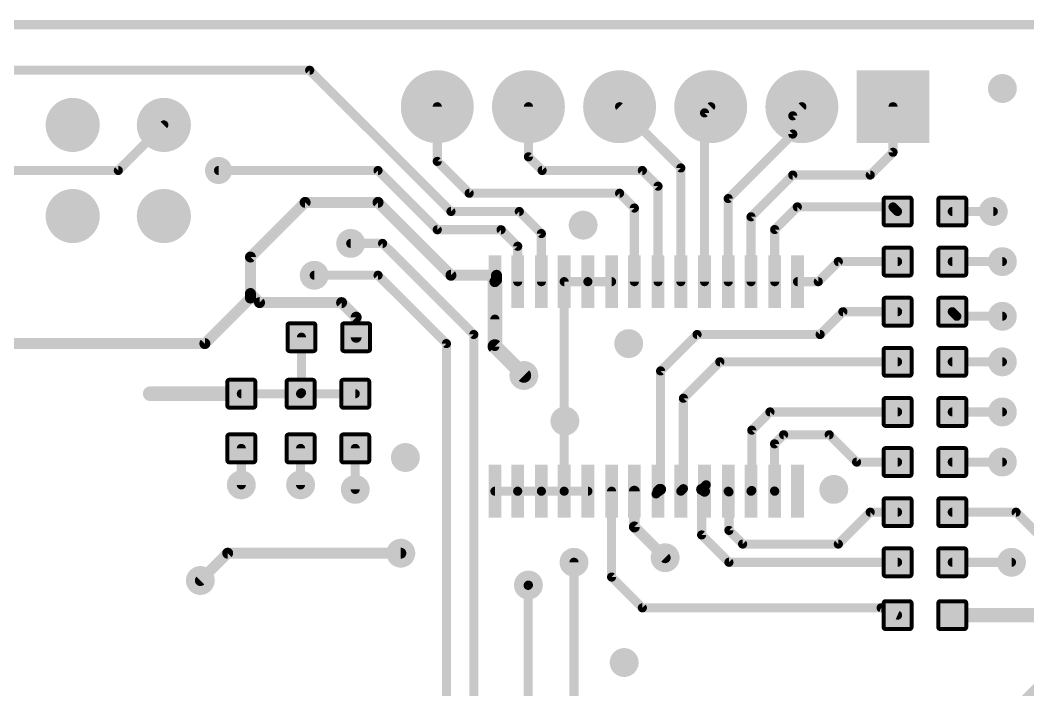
# Model space of a CAD drawing. Extents: x 0 to 96.3, y -5.5 to 56.3.
# Drawn here: x 29.02 to 57.1, y 37.59 to 56.26 of the extents above; entities that cross this region are included whole.
import ezdxf

# ---------------------------------------------------------------- set-up
doc = ezdxf.new("R2010")
doc.units = 0
for name, color, linetype in [('1', 22, 'CONTINUOUS'), ('17', 82, 'CONTINUOUS'), ('18', 82, 'CONTINUOUS')]:
    doc.layers.add(name, color=color, linetype=linetype)

# ---------------------------------------------------------------- blocks, each defined once
blk = doc.blocks.new('RECT142240X142240R25')
at = {"const_width": 0.1111}
blk.add_lwpolyline([(0.3889, -0.3334), (0.3889, 0.3334, 0.4142), (0.3334, 0.3889), (-0.3334, 0.3889, 0.4142), (-0.3889, 0.3334), (-0.3889, -0.3334, 0.4142), (-0.3334, -0.3889), (0.3334, -0.3889, 0.4142)], format="xyb", close=True, dxfattribs=at)
blk.add_solid([(-0.3588, -0.3588), (0.3588, -0.3588), (-0.3588, 0.3588), (0.3588, 0.3588)])
blk = doc.blocks.new('SQUAREP')
blk.add_solid([(-0.5, -0.5), (0.5, -0.5), (-0.5, 0.5), (0.5, 0.5)])
blk = doc.blocks.new('ROUNDP')
at = {"const_width": 0.5}
blk.add_lwpolyline([(0, -0.25, 1), (0, 0.25, 1), (0, -0.25)], format="xyb", dxfattribs=at)
blk = doc.blocks.new('RECT')
blk.add_solid([(-0.5, -0.5), (0.5, -0.5), (-0.5, 0.5), (0.5, 0.5)])
blk = doc.blocks.new('ROUNDV')
at = {"const_width": 0.5}
blk.add_lwpolyline([(0, -0.25, 1), (0, 0.25, 1), (0, -0.25)], format="xyb", dxfattribs=at)

msp = doc.modelspace()

# ---------------------------------------------------------------- linework, layer by layer
at = {"layer": '1'}
for points, const_width in [([(0.254, 56.134), (96.139, 56.134)], 0.254), ([(37.084, 54.864), (6.858, 54.864)], 0.254), ([(37.084, 54.864), (41.021, 50.927)], 0.254), ([(40.64, 52.324), (40.64, 53.848)], 0.254), ([(43.18, 52.451), (43.18, 53.848)], 0.254), ([(47.427, 52.141), (45.72, 53.848)], 0.254), ([(48.0874, 53.6754), (48.26, 53.848)], 0.254), ([(50.546, 53.594), (50.8, 53.848)], 0.254), ([(53.34, 52.578), (53.34, 53.848)], 0.254), ([(48.0874, 48.971), (48.0874, 53.6754)], 0.254), ([(50.546, 53.086), (50.546, 53.594)], 0.254), ([(31.75, 52.07), (33.02, 53.34)], 0.254), ([(48.7478, 51.2878), (50.546, 53.086)], 0.254), ([(43.561, 52.07), (43.18, 52.451)], 0.254), ([(52.705, 51.943), (53.34, 52.578)], 0.254), ([(41.529, 51.435), (40.64, 52.324)], 0.254), ([(47.427, 48.971), (47.427, 52.141)], 0.254), ([(27.559, 52.07), (31.75, 52.07)], 0.254), ([(38.989, 52.07), (34.544, 52.07)], 0.254), ([(40.64, 50.419), (38.989, 52.07)], 0.254), ([(46.355, 52.07), (43.561, 52.07)], 0.254), ([(46.792, 51.633), (46.355, 52.07)], 0.254), ([(49.3828, 50.7798), (50.546, 51.943)], 0.254), ([(50.546, 51.943), (52.705, 51.943)], 0.254), ([(46.792, 48.971), (46.792, 51.633)], 0.254), ([(45.72, 51.435), (41.529, 51.435)], 0.254), ([(46.1316, 51.0234), (45.72, 51.435)], 0.254), ([(48.7478, 48.971), (48.7478, 51.2878)], 0.254), ([(35.433, 49.657), (36.957, 51.181)], 0.3048), ([(36.957, 51.181), (38.989, 51.181)], 0.3048), ([(38.989, 51.181), (41.021, 49.149)], 0.3048), ([(46.1316, 48.971), (46.1316, 51.0234)], 0.254), ([(50.0432, 50.4242), (50.673, 51.054)], 0.254), ([(50.673, 51.054), (53.34, 51.054)], 0.254), ([(53.34, 51.054), (53.467, 50.927)], 0.254), ([(41.021, 50.927), (42.926, 50.927)], 0.254), ([(43.5408, 50.3122), (42.926, 50.927)], 0.254), ([(49.3828, 48.971), (49.3828, 50.7798)], 0.254), ([(54.991, 50.927), (56.134, 50.927)], 0.254), ([(50.0432, 48.971), (50.0432, 50.4242)], 0.254), ([(42.418, 50.419), (40.64, 50.419)], 0.254), ([(42.8804, 49.9566), (42.418, 50.419)], 0.254), ([(43.5408, 48.971), (43.5408, 50.3122)], 0.254), ([(38.227, 50.038), (39.116, 50.038)], 0.254), ([(39.116, 50.038), (41.656, 47.498)], 0.254), ([(42.8804, 48.971), (42.8804, 49.9566)], 0.254), ([(35.433, 48.641), (35.433, 49.657)], 0.3048), ([(51.257, 48.971), (51.816, 49.53)], 0.254), ([(51.816, 49.53), (53.467, 49.53)], 0.254), ([(56.388, 49.53), (54.991, 49.53)], 0.254), ([(37.211, 49.149), (38.989, 49.149)], 0.254), ([(38.989, 49.149), (40.894, 47.244)], 0.254), ([(41.021, 49.149), (42.291, 49.149)], 0.3048), ([(42.2454, 48.971), (42.2454, 47.1626)], 0.4064), ([(42.291, 49.0166), (42.2454, 48.971)], 0.3048), ([(42.291, 49.149), (42.291, 49.0166)], 0.3048), ([(44.1758, 48.971), (44.8362, 48.971)], 0.254), ([(44.1758, 48.971), (44.1758, 43.129)], 0.254), ([(44.8362, 48.971), (45.4966, 48.971)], 0.254), ([(50.6782, 48.971), (51.257, 48.971)], 0.254), ([(34.163, 47.244), (35.433, 48.514)], 0.3048), ([(35.433, 48.514), (35.433, 48.641)], 0.3048), ([(35.687, 48.387), (35.433, 48.641)], 0.3048), ([(37.973, 48.387), (35.687, 48.387)], 0.3048), ([(38.3794, 47.9806), (37.973, 48.387)], 0.3048), ([(38.3794, 47.4218), (38.3794, 47.9806)], 0.3048), ([(42.2454, 47.1626), (42.2454, 47.9246)], 0.254), ([(51.943, 48.133), (51.308, 47.498)], 0.254), ([(53.467, 48.133), (51.943, 48.133)], 0.254), ([(54.991, 48.133), (55.118, 48.006)], 0.254), ([(55.118, 48.006), (56.388, 48.006)], 0.254), ([(36.8554, 47.4218), (36.8554, 45.8724)], 0.254), ([(41.656, 32.639), (41.656, 47.498)], 0.254), ([(47.879, 47.498), (46.863, 46.482)], 0.254), ([(51.308, 47.498), (47.879, 47.498)], 0.254), ([(26.543, 47.244), (34.163, 47.244)], 0.3048), ([(40.894, 33.147), (40.894, 47.244)], 0.254), ([(42.2454, 47.1626), (43.053, 46.355)], 0.4064), ([(48.514, 46.736), (47.498, 45.72)], 0.254), ([(53.467, 46.736), (48.514, 46.736)], 0.254), ([(54.991, 46.736), (56.388, 46.736)], 0.254), ([(46.863, 46.482), (46.863, 43.18)], 0.254), ([(35.179, 45.847), (32.639, 45.847)], 0.4064), ([(35.179, 45.847), (36.83, 45.847)], 0.254), ([(36.8554, 45.8724), (36.83, 45.847)], 0.254), ([(38.354, 45.847), (36.83, 45.847)], 0.254), ([(47.498, 45.72), (47.498, 43.2)], 0.254), ([(49.911, 45.339), (49.403, 44.831)], 0.254), ([(53.467, 45.339), (49.911, 45.339)], 0.254), ([(54.991, 45.339), (56.388, 45.339)], 0.254), ([(49.403, 44.831), (49.403, 43.1492)], 0.254), ([(50.292, 44.704), (50.038, 44.45)], 0.254), ([(51.562, 44.704), (50.292, 44.704)], 0.254), ([(52.324, 43.942), (51.562, 44.704)], 0.254), ([(35.179, 44.323), (35.179, 43.307)], 0.254), ([(36.83, 44.323), (36.83, 43.307)], 0.254), ([(38.354, 44.323), (38.354, 43.18)], 0.254), ([(50.038, 44.45), (50.038, 43.1342)], 0.254), ([(53.467, 43.942), (52.324, 43.942)], 0.254), ([(54.991, 43.942), (56.388, 43.942)], 0.254), ([(42.2454, 43.129), (42.8804, 43.129)], 0.254), ([(42.8804, 43.129), (43.5408, 43.129)], 0.254), ([(43.5408, 43.129), (44.1758, 43.129)], 0.254), ([(44.1758, 43.129), (44.8362, 43.129)], 0.254), ([(45.4966, 43.129), (45.4966, 40.7364)], 0.254), ([(46.1316, 43.129), (46.1316, 42.1334)], 0.3048), ([(46.863, 43.18), (46.736, 43.053)], 0.254), ([(46.843, 43.18), (46.792, 43.129)], 0.3048), ([(46.863, 43.18), (46.843, 43.18)], 0.3048), ([(47.498, 43.2), (47.427, 43.129)], 0.254), ([(48.006, 43.18), (48.0364, 43.18)], 0.3048), ([(48.006, 43.18), (48.133, 43.307)], 0.254), ([(48.006, 41.91), (48.006, 43.18)], 0.254), ([(48.0364, 43.18), (48.0874, 43.129)], 0.3048), ([(48.768, 43.1088), (48.7478, 43.129)], 0.254), ([(49.403, 43.1492), (49.3828, 43.129)], 0.254), ([(50.038, 43.1342), (50.0432, 43.129)], 0.254), ([(48.768, 42.037), (48.768, 43.1088)], 0.254), ([(52.705, 42.545), (51.816, 41.656)], 0.254), ([(53.467, 42.545), (52.705, 42.545)], 0.254), ([(54.991, 42.545), (56.769, 42.545)], 0.254), ([(56.769, 42.545), (58.166, 41.148)], 0.254), ([(46.1316, 42.1334), (46.99, 41.275)], 0.3048), ([(49.149, 41.656), (48.768, 42.037)], 0.254), ([(48.768, 41.148), (48.006, 41.91)], 0.254), ([(51.816, 41.656), (49.149, 41.656)], 0.254), ([(34.798, 41.402), (34.036, 40.64)], 0.3048), ([(39.624, 41.402), (34.798, 41.402)], 0.3048), ([(44.45, 31.75), (44.45, 41.148)], 0.254), ([(53.467, 41.148), (48.768, 41.148)], 0.254), ([(56.642, 41.148), (54.991, 41.148)], 0.254), ([(45.4966, 40.7364), (46.355, 39.878)], 0.254), ([(43.1714, 40.5044), (43.18, 40.513)], 0.254), ([(43.1714, 32.2204), (43.1714, 40.5044)], 0.254), ([(46.355, 39.878), (53.0098, 39.878)], 0.254), ([(53.0098, 39.878), (53.467, 39.6748)], 0.254), ([(54.991, 39.6748), (57.531, 39.6748)], 0.4064), ([(59.055, 39.116), (56.388, 36.449)], 0.6096)]:
    msp.add_lwpolyline(points, dxfattribs=dict(at, const_width=const_width))
for points, const_width in [([(37.1289, 54.9089, 1), (37.0391, 54.8191)], 0.127), ([(37.084, 54.8005, 1), (37.084, 54.9275)], 0.127), ([(40.7035, 53.848, 1), (40.5765, 53.848)], 0.127), ([(43.2435, 53.848, 1), (43.1165, 53.848)], 0.127), ([(45.7649, 53.8929, 1), (45.6751, 53.8031)], 0.127), ([(48.3049, 53.8031, 1), (48.2151, 53.8929)], 0.127), ([(50.8449, 53.8031, 1), (50.7551, 53.8929)], 0.127), ([(53.4035, 53.848, 1), (53.2765, 53.848)], 0.127), ([(48.1509, 53.6754, 1), (48.0239, 53.6754)], 0.127), ([(48.0425, 53.7203, 1), (48.1323, 53.6305)], 0.127), ([(50.6095, 53.594, 1), (50.4825, 53.594)], 0.127), ([(50.5011, 53.6389, 1), (50.5909, 53.5491)], 0.127), ([(33.0649, 53.2951, 1), (32.9751, 53.3849)], 0.127), ([(50.4825, 53.086, 1), (50.6095, 53.086)], 0.127), ([(50.5909, 53.0411, 1), (50.5011, 53.1309)], 0.127), ([(43.2249, 52.4959, 1), (43.1351, 52.4061)], 0.127), ([(43.1165, 52.451, 1), (43.2435, 52.451)], 0.127), ([(53.2765, 52.578, 1), (53.4035, 52.578)], 0.127), ([(53.3849, 52.5331, 1), (53.2951, 52.6229)], 0.127), ([(40.6849, 52.3689, 1), (40.5951, 52.2791)], 0.127), ([(40.5765, 52.324, 1), (40.7035, 52.324)], 0.127), ([(47.4905, 52.141, 1), (47.3635, 52.141)], 0.127), ([(47.3821, 52.0961, 1), (47.4719, 52.1859)], 0.127), ([(31.7051, 52.1149, 1), (31.7949, 52.0251)], 0.127), ([(31.75, 52.0065, 1), (31.75, 52.1335)], 0.127), ([(34.544, 52.1335, 1), (34.544, 52.0065)], 0.127), ([(39.0339, 52.1149, 1), (38.9441, 52.0251)], 0.127), ([(38.989, 52.0065, 1), (38.989, 52.1335)], 0.127), ([(43.561, 52.1335, 1), (43.561, 52.0065)], 0.127), ([(43.5161, 52.0251, 1), (43.6059, 52.1149)], 0.127), ([(46.3999, 52.1149, 1), (46.3101, 52.0251)], 0.127), ([(46.355, 52.0065, 1), (46.355, 52.1335)], 0.127), ([(50.546, 52.0065, 1), (50.546, 51.8795)], 0.127), ([(50.5909, 51.8981, 1), (50.5011, 51.9879)], 0.127), ([(52.6601, 51.9879, 1), (52.7499, 51.8981)], 0.127), ([(52.705, 51.8795, 1), (52.705, 52.0065)], 0.127), ([(46.8555, 51.633, 1), (46.7285, 51.633)], 0.127), ([(46.7471, 51.5881, 1), (46.8369, 51.6779)], 0.127), ([(41.529, 51.4985, 1), (41.529, 51.3715)], 0.127), ([(41.4841, 51.3901, 1), (41.5739, 51.4799)], 0.127), ([(45.7649, 51.4799, 1), (45.6751, 51.3901)], 0.127), ([(45.72, 51.3715, 1), (45.72, 51.4985)], 0.127), ([(48.8113, 51.2878, 1), (48.6843, 51.2878)], 0.127), ([(48.7029, 51.3327, 1), (48.7927, 51.2429)], 0.127), ([(36.957, 51.2572, 1), (36.957, 51.1048)], 0.1524), ([(37.0109, 51.1271, 1), (36.9031, 51.2349)], 0.1524), ([(39.0429, 51.2349, 1), (38.9351, 51.1271)], 0.1524), ([(38.989, 51.1048, 1), (38.989, 51.2572)], 0.1524), ([(46.1951, 51.0234, 1), (46.0681, 51.0234)], 0.127), ([(46.0867, 50.9785, 1), (46.1765, 51.0683)], 0.127), ([(50.673, 51.1175, 1), (50.673, 50.9905)], 0.127), ([(50.7179, 51.0091, 1), (50.6281, 51.0989)], 0.127), ([(53.3849, 51.0989, 1), (53.2951, 51.0091)], 0.127), ([(53.34, 50.9905, 1), (53.34, 51.1175)], 0.127), ([(41.021, 50.9905, 1), (41.021, 50.8635)], 0.127), ([(40.9761, 50.8821, 1), (41.0659, 50.9719)], 0.127), ([(42.9709, 50.9719, 1), (42.8811, 50.8821)], 0.127), ([(42.926, 50.8635, 1), (42.926, 50.9905)], 0.127), ([(49.4463, 50.7798, 1), (49.3193, 50.7798)], 0.127), ([(49.3379, 50.8247, 1), (49.4277, 50.7349)], 0.127), ([(53.4221, 50.8821, 1), (53.5119, 50.9719)], 0.127), ([(54.991, 50.9905, 1), (54.991, 50.8635)], 0.127), ([(56.134, 50.8635, 1), (56.134, 50.9905)], 0.127), ([(50.1067, 50.4242, 1), (49.9797, 50.4242)], 0.127), ([(40.64, 50.4825, 1), (40.64, 50.3555)], 0.127), ([(40.5951, 50.3741, 1), (40.6849, 50.4639)], 0.127), ([(42.4629, 50.4639, 1), (42.3731, 50.3741)], 0.127), ([(42.418, 50.3555, 1), (42.418, 50.4825)], 0.127), ([(43.6043, 50.3122, 1), (43.4773, 50.3122)], 0.127), ([(43.4959, 50.2673, 1), (43.5857, 50.3571)], 0.127), ([(49.9983, 50.4691, 1), (50.0881, 50.3793)], 0.127), ([(38.227, 50.1015, 1), (38.227, 49.9745)], 0.127), ([(39.1609, 50.0829, 1), (39.0711, 49.9931)], 0.127), ([(39.116, 49.9745, 1), (39.116, 50.1015)], 0.127), ([(42.9439, 49.9566, 1), (42.8169, 49.9566)], 0.127), ([(42.8355, 49.9117, 1), (42.9253, 50.0015)], 0.127), ([(35.5092, 49.657, 1), (35.3568, 49.657)], 0.1524), ([(35.3791, 49.7109, 1), (35.4869, 49.6031)], 0.1524), ([(51.816, 49.5935, 1), (51.816, 49.4665)], 0.127), ([(51.8609, 49.4851, 1), (51.7711, 49.5749)], 0.127), ([(53.467, 49.4665, 1), (53.467, 49.5935)], 0.127), ([(54.991, 49.5935, 1), (54.991, 49.4665)], 0.127), ([(56.388, 49.4665, 1), (56.388, 49.5935)], 0.127), ([(37.211, 49.2125, 1), (37.211, 49.0855)], 0.127), ([(39.0339, 49.1939, 1), (38.9441, 49.1041)], 0.127), ([(38.989, 49.0855, 1), (38.989, 49.2125)], 0.127), ([(41.021, 49.2252, 1), (41.021, 49.0728)], 0.1524), ([(40.9671, 49.0951, 1), (41.0749, 49.2029)], 0.1524), ([(42.347, 48.971, 1), (42.1438, 48.971)], 0.2032), ([(42.3672, 49.149, 1), (42.2148, 49.149)], 0.1524), ([(42.3449, 48.9627, 1), (42.2371, 49.0705)], 0.1524), ([(42.291, 49.0728, 1), (42.291, 49.2252)], 0.1524), ([(42.1915, 49.0249, 1), (42.2993, 48.9171)], 0.1524), ([(42.2148, 49.0166, 1), (42.3672, 49.0166)], 0.1524), ([(42.8169, 48.971, 1), (42.9439, 48.971)], 0.127), ([(43.4773, 48.971, 1), (43.6043, 48.971)], 0.127), ([(44.1758, 49.0345, 1), (44.1758, 48.9075)], 0.127), ([(44.2393, 48.971, 1), (44.1123, 48.971)], 0.127), ([(44.8362, 49.0345, 1), (44.8362, 48.9075)], 0.127), ([(44.8362, 48.9075, 1), (44.8362, 49.0345)], 0.127), ([(45.4966, 48.9075, 1), (45.4966, 49.0345)], 0.127), ([(46.0681, 48.971, 1), (46.1951, 48.971)], 0.127), ([(46.7285, 48.971, 1), (46.8555, 48.971)], 0.127), ([(47.3635, 48.971, 1), (47.4905, 48.971)], 0.127), ([(48.0239, 48.971, 1), (48.1509, 48.971)], 0.127), ([(48.6843, 48.971, 1), (48.8113, 48.971)], 0.127), ([(49.3193, 48.971, 1), (49.4463, 48.971)], 0.127), ([(49.9797, 48.971, 1), (50.1067, 48.971)], 0.127), ([(50.6782, 49.0345, 1), (50.6782, 48.9075)], 0.127), ([(51.2121, 49.0159, 1), (51.3019, 48.9261)], 0.127), ([(51.257, 48.9075, 1), (51.257, 49.0345)], 0.127), ([(35.5092, 48.641, 1), (35.3568, 48.641)], 0.1524), ([(35.4869, 48.6949, 1), (35.3791, 48.5871)], 0.1524), ([(35.3568, 48.641, 1), (35.5092, 48.641)], 0.1524), ([(35.3568, 48.514, 1), (35.5092, 48.514)], 0.1524), ([(35.4869, 48.4601, 1), (35.3791, 48.5679)], 0.1524), ([(35.687, 48.4632, 1), (35.687, 48.3108)], 0.1524), ([(35.6331, 48.3331, 1), (35.7409, 48.4409)], 0.1524), ([(38.0269, 48.4409, 1), (37.9191, 48.3331)], 0.1524), ([(37.973, 48.3108, 1), (37.973, 48.4632)], 0.1524), ([(38.4556, 47.9806, 1), (38.3032, 47.9806)], 0.1524), ([(38.3255, 47.9267, 1), (38.4333, 48.0345)], 0.1524), ([(42.3089, 47.9246, 1), (42.1819, 47.9246)], 0.127), ([(51.943, 48.1965, 1), (51.943, 48.0695)], 0.127), ([(51.9879, 48.0881, 1), (51.8981, 48.1779)], 0.127), ([(53.467, 48.0695, 1), (53.467, 48.1965)], 0.127), ([(55.0359, 48.1779, 1), (54.9461, 48.0881)], 0.127), ([(55.118, 48.0695, 1), (55.118, 47.9425)], 0.127), ([(55.0731, 47.9611, 1), (55.1629, 48.0509)], 0.127), ([(56.388, 47.9425, 1), (56.388, 48.0695)], 0.127), ([(36.9189, 47.4218, 1), (36.7919, 47.4218)], 0.127), ([(38.3032, 47.4218, 1), (38.4556, 47.4218)], 0.1524), ([(41.7195, 47.498, 1), (41.5925, 47.498)], 0.127), ([(41.6111, 47.4531, 1), (41.7009, 47.5429)], 0.127), ([(47.879, 47.5615, 1), (47.879, 47.4345)], 0.127), ([(47.9239, 47.4531, 1), (47.8341, 47.5429)], 0.127), ([(51.2631, 47.5429, 1), (51.3529, 47.4531)], 0.127), ([(51.308, 47.4345, 1), (51.308, 47.5615)], 0.127), ([(34.1091, 47.2979, 1), (34.2169, 47.1901)], 0.1524), ([(34.163, 47.1678, 1), (34.163, 47.3202)], 0.1524), ([(40.9575, 47.244, 1), (40.8305, 47.244)], 0.127), ([(40.8491, 47.1991, 1), (40.9389, 47.2889)], 0.127), ([(42.1438, 47.1626, 1), (42.347, 47.1626)], 0.2032), ([(42.3172, 47.2344, 1), (42.1736, 47.0908)], 0.2032), ([(42.1819, 47.1626, 1), (42.3089, 47.1626)], 0.127), ([(48.514, 46.7995, 1), (48.514, 46.6725)], 0.127), ([(48.5589, 46.6911, 1), (48.4691, 46.7809)], 0.127), ([(53.467, 46.6725, 1), (53.467, 46.7995)], 0.127), ([(54.991, 46.7995, 1), (54.991, 46.6725)], 0.127), ([(56.388, 46.6725, 1), (56.388, 46.7995)], 0.127), ([(42.9812, 46.2832, 1), (43.1248, 46.4268)], 0.2032), ([(46.9265, 46.482, 1), (46.7995, 46.482)], 0.127), ([(46.8181, 46.5269, 1), (46.9079, 46.4371)], 0.127), ([(32.639, 45.9486, 1), (32.639, 45.7454)], 0.2032), ([(35.179, 45.9105, 1), (35.179, 45.7835)], 0.127), ([(35.179, 45.7454, 1), (35.179, 45.9486)], 0.2032), ([(36.83, 45.9105, 1), (36.83, 45.7835)], 0.127), ([(36.7851, 45.8919, 1), (36.8749, 45.8021)], 0.127), ([(36.7919, 45.8724, 1), (36.9189, 45.8724)], 0.127), ([(36.9003, 45.8275, 1), (36.8105, 45.9173)], 0.127), ([(36.83, 45.7835, 1), (36.83, 45.9105)], 0.127), ([(38.354, 45.7835, 1), (38.354, 45.9105)], 0.127), ([(47.5615, 45.72, 1), (47.4345, 45.72)], 0.127), ([(47.4531, 45.7649, 1), (47.5429, 45.6751)], 0.127), ([(49.911, 45.4025, 1), (49.911, 45.2755)], 0.127), ([(49.9559, 45.2941, 1), (49.8661, 45.3839)], 0.127), ([(53.467, 45.2755, 1), (53.467, 45.4025)], 0.127), ([(54.991, 45.4025, 1), (54.991, 45.2755)], 0.127), ([(56.388, 45.2755, 1), (56.388, 45.4025)], 0.127), ([(49.4665, 44.831, 1), (49.3395, 44.831)], 0.127), ([(49.3581, 44.8759, 1), (49.4479, 44.7861)], 0.127), ([(50.292, 44.7675, 1), (50.292, 44.6405)], 0.127), ([(50.3369, 44.6591, 1), (50.2471, 44.7489)], 0.127), ([(51.6069, 44.7489, 1), (51.5171, 44.6591)], 0.127), ([(51.562, 44.6405, 1), (51.562, 44.7675)], 0.127), ([(35.2425, 44.323, 1), (35.1155, 44.323)], 0.127), ([(36.8935, 44.323, 1), (36.7665, 44.323)], 0.127), ([(38.4175, 44.323, 1), (38.2905, 44.323)], 0.127), ([(50.1015, 44.45, 1), (49.9745, 44.45)], 0.127), ([(49.9931, 44.4949, 1), (50.0829, 44.4051)], 0.127), ([(52.324, 44.0055, 1), (52.324, 43.8785)], 0.127), ([(52.2791, 43.8971, 1), (52.3689, 43.9869)], 0.127), ([(53.467, 43.8785, 1), (53.467, 44.0055)], 0.127), ([(54.991, 44.0055, 1), (54.991, 43.8785)], 0.127), ([(56.388, 43.8785, 1), (56.388, 44.0055)], 0.127), ([(35.1155, 43.307, 1), (35.2425, 43.307)], 0.127), ([(36.7665, 43.307, 1), (36.8935, 43.307)], 0.127), ([(42.2454, 43.1925, 1), (42.2454, 43.0655)], 0.127), ([(42.8804, 43.1925, 1), (42.8804, 43.0655)], 0.127), ([(42.8804, 43.0655, 1), (42.8804, 43.1925)], 0.127), ([(43.5408, 43.1925, 1), (43.5408, 43.0655)], 0.127), ([(43.5408, 43.0655, 1), (43.5408, 43.1925)], 0.127), ([(44.1758, 43.1925, 1), (44.1758, 43.0655)], 0.127), ([(44.1758, 43.0655, 1), (44.1758, 43.1925)], 0.127), ([(44.8362, 43.0655, 1), (44.8362, 43.1925)], 0.127), ([(45.5601, 43.129, 1), (45.4331, 43.129)], 0.127), ([(46.2078, 43.129, 1), (46.0554, 43.129)], 0.1524), ([(46.7381, 43.1829, 1), (46.8459, 43.0751)], 0.1524), ([(46.843, 43.2562, 1), (46.843, 43.1038)], 0.1524), ([(46.8969, 43.1261, 1), (46.7891, 43.2339)], 0.1524), ([(46.9079, 43.1351, 1), (46.8181, 43.2249)], 0.127), ([(46.863, 43.1038, 1), (46.863, 43.2562)], 0.1524), ([(47.4345, 43.2, 1), (47.5615, 43.2)], 0.127), ([(47.5429, 43.1551, 1), (47.4531, 43.2449)], 0.127), ([(48.006, 43.2562, 1), (48.006, 43.1038)], 0.1524), ([(48.0695, 43.18, 1), (47.9425, 43.18)], 0.127), ([(47.9611, 43.2249, 1), (48.0509, 43.1351)], 0.127), ([(48.0903, 43.2339, 1), (47.9825, 43.1261)], 0.1524), ([(48.0335, 43.0751, 1), (48.1413, 43.1829)], 0.1524), ([(48.0364, 43.1038, 1), (48.0364, 43.2562)], 0.1524), ([(48.1779, 43.2621, 1), (48.0881, 43.3519)], 0.127), ([(48.7927, 43.1739, 1), (48.7029, 43.0841)], 0.127), ([(49.4479, 43.1043, 1), (49.3581, 43.1941)], 0.127), ([(50.0829, 43.1791, 1), (49.9931, 43.0893)], 0.127), ([(38.2905, 43.18, 1), (38.4175, 43.18)], 0.127), ([(44.1123, 43.129, 1), (44.2393, 43.129)], 0.127), ([(46.6911, 43.0979, 1), (46.7809, 43.0081)], 0.127), ([(46.7995, 43.18, 1), (46.9265, 43.18)], 0.127), ([(47.3821, 43.1739, 1), (47.4719, 43.0841)], 0.127), ([(48.8315, 43.1088, 1), (48.7045, 43.1088)], 0.127), ([(48.7231, 43.0639, 1), (48.8129, 43.1537)], 0.127), ([(49.3379, 43.1739, 1), (49.4277, 43.0841)], 0.127), ([(49.3395, 43.1492, 1), (49.4665, 43.1492)], 0.127), ([(49.9745, 43.1342, 1), (50.1015, 43.1342)], 0.127), ([(49.9983, 43.0841, 1), (50.0881, 43.1739)], 0.127), ([(52.705, 42.6085, 1), (52.705, 42.4815)], 0.127), ([(52.7499, 42.5001, 1), (52.6601, 42.5899)], 0.127), ([(53.467, 42.4815, 1), (53.467, 42.6085)], 0.127), ([(54.991, 42.6085, 1), (54.991, 42.4815)], 0.127), ([(56.8139, 42.5899, 1), (56.7241, 42.5001)], 0.127), ([(56.769, 42.4815, 1), (56.769, 42.6085)], 0.127), ([(46.1855, 42.1873, 1), (46.0777, 42.0795)], 0.1524), ([(46.0554, 42.1334, 1), (46.2078, 42.1334)], 0.1524), ([(48.8129, 42.0819, 1), (48.7231, 41.9921)], 0.127), ([(48.0509, 41.9549, 1), (47.9611, 41.8651)], 0.127), ([(47.9425, 41.91, 1), (48.0695, 41.91)], 0.127), ([(48.7045, 42.037, 1), (48.8315, 42.037)], 0.127), ([(49.149, 41.7195, 1), (49.149, 41.5925)], 0.127), ([(49.1041, 41.6111, 1), (49.1939, 41.7009)], 0.127), ([(51.7711, 41.7009, 1), (51.8609, 41.6111)], 0.127), ([(51.816, 41.5925, 1), (51.816, 41.7195)], 0.127), ([(34.798, 41.4782, 1), (34.798, 41.3258)], 0.1524), ([(34.8519, 41.3481, 1), (34.7441, 41.4559)], 0.1524), ([(39.624, 41.3258, 1), (39.624, 41.4782)], 0.1524), ([(46.9361, 41.2211, 1), (47.0439, 41.3289)], 0.1524), ([(44.5135, 41.148, 1), (44.3865, 41.148)], 0.127), ([(48.768, 41.2115, 1), (48.768, 41.0845)], 0.127), ([(48.7231, 41.1031, 1), (48.8129, 41.1929)], 0.127), ([(53.467, 41.0845, 1), (53.467, 41.2115)], 0.127), ([(54.991, 41.2115, 1), (54.991, 41.0845)], 0.127), ([(56.642, 41.0845, 1), (56.642, 41.2115)], 0.127), ([(33.9821, 40.6939, 1), (34.0899, 40.5861)], 0.1524), ([(45.5415, 40.7813, 1), (45.4517, 40.6915)], 0.127), ([(45.4331, 40.7364, 1), (45.5601, 40.7364)], 0.127), ([(43.2349, 40.5044, 1), (43.1079, 40.5044)], 0.127), ([(43.1265, 40.5493, 1), (43.2163, 40.4595)], 0.127), ([(43.2249, 40.4681, 1), (43.1351, 40.5579)], 0.127), ([(46.355, 39.9415, 1), (46.355, 39.8145)], 0.127), ([(46.3101, 39.8331, 1), (46.3999, 39.9229)], 0.127), ([(53.0356, 39.936, 1), (52.984, 39.82)], 0.127), ([(53.0098, 39.8145, 1), (53.0098, 39.9415)], 0.127), ([(54.991, 39.7764, 1), (54.991, 39.5732)], 0.2032), ([(53.4412, 39.6168, 1), (53.4928, 39.7328)], 0.127)]:
    msp.add_lwpolyline(points, format="xyb", dxfattribs=dict(at, const_width=const_width))

# ---------------------------------------------------------------- block references
for p, rotation in [((53.467, 50.927), 180), ((54.991, 50.927), 180), ((35.179, 45.847), 270), ((36.83, 45.847), 270), ((38.354, 45.847), 270), ((35.179, 44.323), 270), ((36.83, 44.323), 270), ((38.354, 44.323), 270), ((53.467, 39.6748), 180), ((54.991, 39.6748), 180)]:
    msp.add_blockref('RECT142240X142240R25', p, dxfattribs=dict(at, rotation=rotation))
at = {"layer": '1', "xscale": 1.4732, "yscale": 0.3556, "rotation": 90}
for p in [(42.2454, 48.971), (42.8804, 48.971), (43.5408, 48.971), (44.1758, 48.971), (44.8362, 48.971), (45.4966, 48.971), (46.1316, 48.971), (46.792, 48.971), (47.427, 48.971), (48.0874, 48.971), (48.7478, 48.971), (49.3828, 48.971), (50.0432, 48.971), (50.6782, 48.971), (42.2454, 43.129), (42.8804, 43.129), (43.5408, 43.129), (44.1758, 43.129), (44.8362, 43.129), (45.4966, 43.129), (46.1316, 43.129), (46.792, 43.129), (47.427, 43.129), (48.0874, 43.129), (48.7478, 43.129), (49.3828, 43.129), (50.0432, 43.129), (50.6782, 43.129)]:
    msp.add_blockref('RECT', p, dxfattribs=at)
at = {"layer": '1'}
for p in [(53.467, 49.53), (54.991, 49.53), (53.467, 48.133), (54.991, 48.133), (36.8554, 47.4218), (38.3794, 47.4218), (53.467, 46.736), (54.991, 46.736), (53.467, 45.339), (54.991, 45.339), (53.467, 43.942), (54.991, 43.942), (53.467, 42.545), (54.991, 42.545), (53.467, 41.148), (54.991, 41.148)]:
    msp.add_blockref('RECT142240X142240R25', p, dxfattribs=at)
at = {"layer": '17', "xscale": 2.032, "yscale": 2.032, "rotation": 270}
for name, p in [('ROUNDP', (40.64, 53.848)), ('ROUNDP', (43.18, 53.848)), ('ROUNDP', (45.72, 53.848)), ('ROUNDP', (48.26, 53.848)), ('ROUNDP', (50.8, 53.848)), ('SQUAREP', (53.34, 53.848))]:
    msp.add_blockref(name, p, dxfattribs=at)
at = {"layer": '17', "xscale": 1.508, "yscale": 1.508}
for p in [(30.48, 53.34), (33.02, 53.34), (30.48, 50.8), (33.02, 50.8)]:
    msp.add_blockref('ROUNDP', p, dxfattribs=at)
at = {"layer": '18'}
for p, xscale, yscale in [((56.388, 54.356), 0.8048, 0.8048), ((34.544, 52.07), 0.7548, 0.7548), ((56.134, 50.927), 0.8048, 0.8048), ((44.704, 50.546), 0.8048, 0.8048), ((38.227, 50.038), 0.8048, 0.8048), ((56.388, 49.53), 0.8048, 0.8048), ((37.211, 49.149), 0.8048, 0.8048), ((56.388, 48.006), 0.8048, 0.8048), ((45.974, 47.244), 0.8048, 0.8048), ((56.388, 46.736), 0.8048, 0.8048), ((43.053, 46.355), 0.8048, 0.8048), ((56.388, 45.339), 0.8048, 0.8048), ((44.196, 45.085), 0.8048, 0.8048), ((39.751, 44.069), 0.8048, 0.8048), ((56.388, 43.942), 0.8048, 0.8048), ((35.179, 43.307), 0.8048, 0.8048), ((36.83, 43.307), 0.8048, 0.8048), ((38.354, 43.18), 0.8048, 0.8048), ((51.689, 43.18), 0.8048, 0.8048), ((39.624, 41.402), 0.8048, 0.8048), ((46.99, 41.275), 0.8048, 0.8048), ((44.45, 41.148), 0.8048, 0.8048), ((56.642, 41.148), 0.8048, 0.8048), ((34.036, 40.64), 0.8048, 0.8048), ((43.18, 40.513), 0.8048, 0.8048), ((45.847, 38.354), 0.8048, 0.8048)]:
    msp.add_blockref('ROUNDV', p, dxfattribs=dict(at, xscale=xscale, yscale=yscale))

doc.saveas('drawing.dxf')
